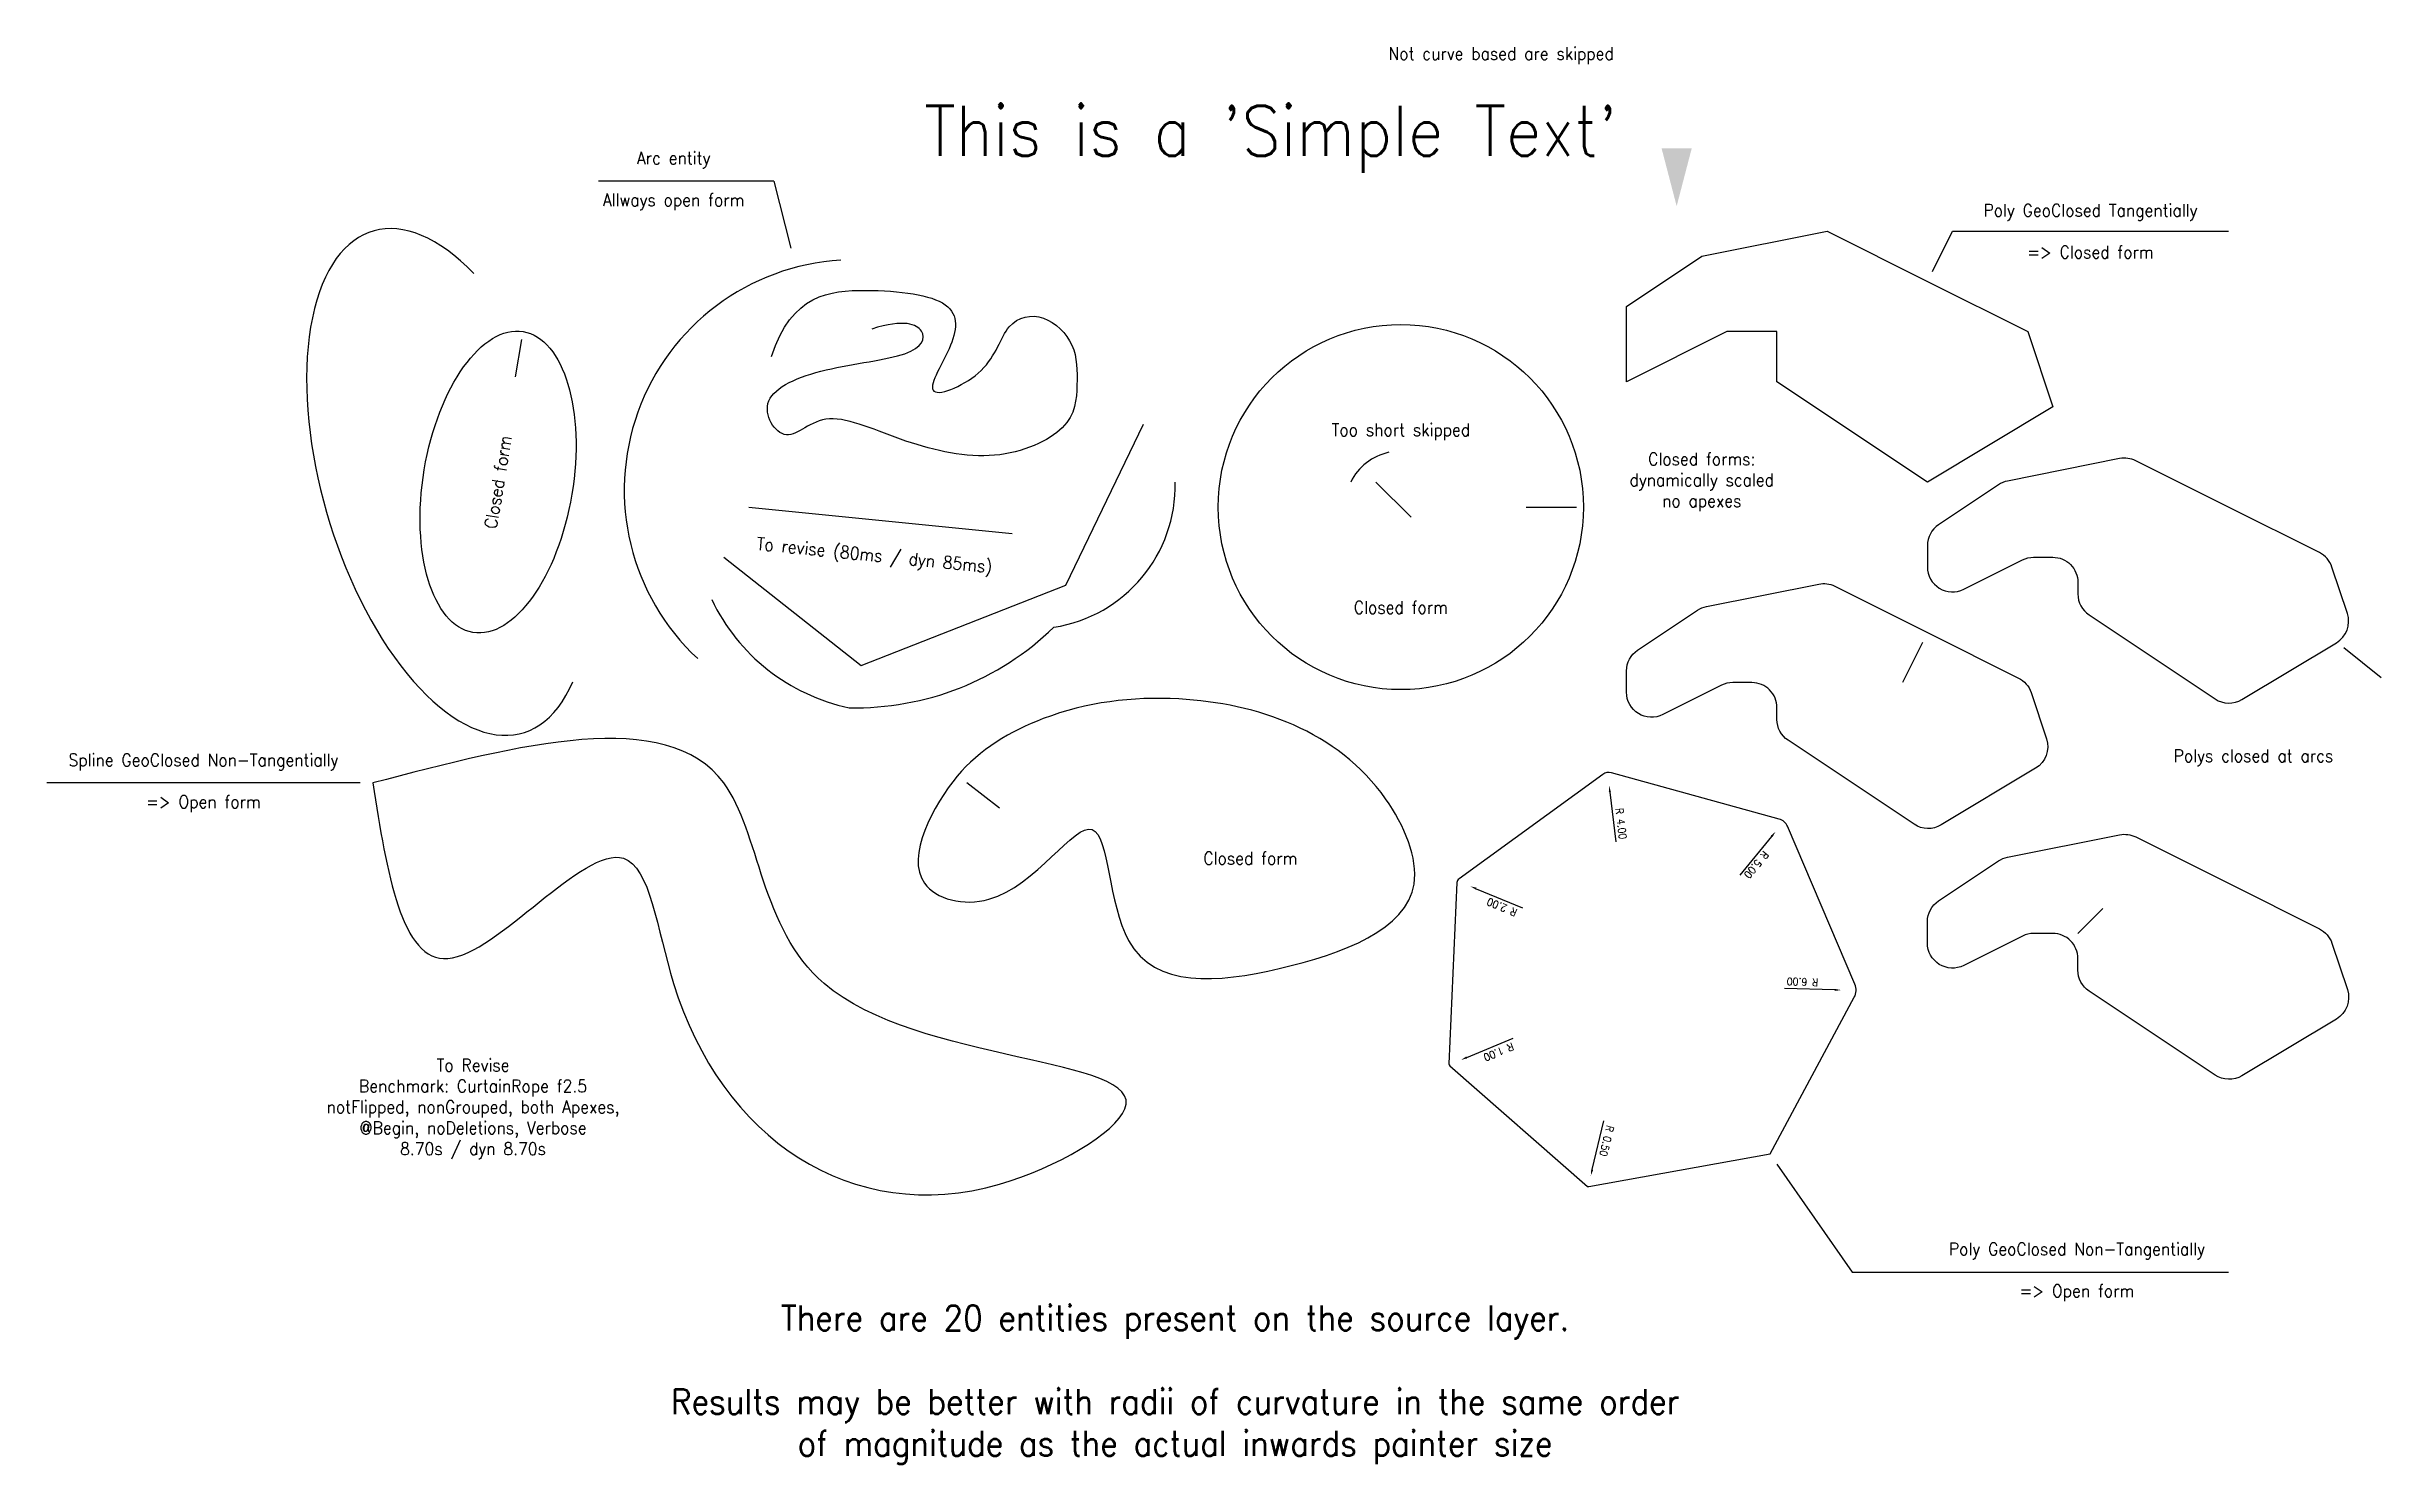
# Model space of a CAD drawing. Header units: millimetres. Extents: x 20 to 951, y -2 to 564.
import ezdxf

# ---------------------------------------------------------------- set-up
doc = ezdxf.new("R2010")
doc.units = ezdxf.units.MM
doc.layers.add('Entities', color=18, linetype='Continuous', true_color=0x000000)
doc.layers.add('Remarks', color=2, linetype='Continuous', true_color=0xffff00)
doc.styles.add('textstyle11', font='Standard')
doc.styles.add('textstyle12', font='Standard')
doc.styles.add('textstyle13', font='Standard')
doc.styles.add('textstyle14', font='Standard')
doc.styles.add('textstyle15', font='Standard')
doc.styles.add('textstyle16', font='Standard')
doc.styles.add('textstyle17', font='Standard')
doc.styles.add('textstyle18', font='Standard')
doc.styles.add('textstyle19', font='Standard')
doc.styles.add('textstyle20', font='Standard')
doc.styles.add('textstyle21', font='Standard')
doc.styles.add('textstyle22', font='Standard')
doc.styles.add('textstyle23', font='Standard')
doc.styles.add('textstyle24', font='Standard')
doc.styles.add('textstyle25', font='Standard')
doc.styles.add('textstyle26', font='Standard')
doc.styles.add('textstyle27', font='Standard')
doc.styles.add('textstyle28', font='Standard')
doc.styles.add('textstyle29', font='Standard')
doc.styles.add('textstyle30', font='Standard')
doc.styles.add('textstyle31', font='Standard')

msp = doc.modelspace()

# ---------------------------------------------------------------- linework, layer by layer
at = {"layer": 'Entities', "color": 1, "true_color": 0xff0000}
msp.add_line((550, 390), (564.07, 375.93), dxfattribs=at)
at = {"layer": 'Entities'}
msp.add_line((300, 380), (404.98, 369.5), dxfattribs=at)
at = {"layer": 'Entities', "flags": 128}
for points in [[(770, 470), (810, 450), (820, 420), (770, 390), (710, 430), (710, 450), (690, 450), (650, 430), (650, 460), (680, 480), (730, 490), (770, 470)], [(290, 360), (344.81, 316.85), (426.41, 348.93), (457.45, 413.1)]]:
    msp.add_lwpolyline(points, dxfattribs=at)
for points in [[(933.12, 325.87, 0.351524), (937.46, 337.61), (931.31, 356.07, 0.198912), (926.3, 361.85), (890, 380), (853.07, 398.47, 0.166782), (846.64, 399.33), (801.94, 390.39, 0.097963), (798.35, 388.9), (774.45, 372.97, 0.250765), (770, 364.65), (770, 356.18, 0.557537), (784.47, 347.24), (807.89, 358.94, -0.116434), (812.36, 360), (820, 360, -0.414214), (830, 350), (830, 345.35, 0.250765), (834.45, 337.03), (884.73, 303.51, 0.289835), (895.43, 303.26), (933.12, 325.87)], [(285.19, 343.15, 0.233635), (340, 300, 0.200756), (421.6, 332.08, 0.377211), (470, 390)], [(770, 330), (806.3, 311.85, -0.198912), (811.31, 306.07), (817.46, 287.61, -0.351524), (813.12, 275.87), (775.43, 253.26, -0.289835), (764.73, 253.51), (714.45, 287.03, -0.250765), (710, 295.35), (710, 300, 0.414214), (700, 310), (692.36, 310, 0.116434), (687.89, 308.94), (664.47, 297.24, -0.557537), (650, 306.18), (650, 314.65, -0.250765), (654.45, 322.97), (678.35, 338.9, -0.097963), (681.94, 340.39), (726.64, 349.33, -0.166782), (733.07, 348.47), (770, 330)], [(707.26, 122.16), (740.84, 184.57, 0.228243), (741.07, 189.77), (714.16, 252.73, 0.228243), (710.9, 255.58), (643.97, 274.05, 0.228243), (640.56, 273.43), (583.22, 231.78, 0.228243), (582.4, 230.25), (579.16, 158, 0.228243), (579.5, 157.21), (634.5, 109.15, 0.228243), (634.92, 109.04), (707.26, 122.16)], [(827.07, 207.07, 0.198912), (820, 210), (812.36, 210, 0.116434), (807.89, 208.94), (784.47, 197.24, -0.557537), (770, 206.18), (770, 214.65, -0.250765), (774.45, 222.97), (798.35, 238.9, -0.097963), (801.94, 240.39), (846.64, 249.33, -0.166782), (853.07, 248.47), (890, 230), (926.3, 211.85, -0.198912), (931.31, 206.07), (937.46, 187.61, -0.351524), (933.12, 175.87), (895.43, 153.26, -0.289835), (884.73, 153.51), (834.45, 187.03, -0.250765), (830, 195.35), (830, 200, 0.198912), (827.07, 207.07)]]:
    msp.add_lwpolyline(points, format="xyb", dxfattribs=at)
at = {"layer": 'Entities'}
msp.add_circle((560, 380), 72.8, dxfattribs=at)
msp.add_arc((342.16, 386.79), 91.83, 93.41094, 227.05884, dxfattribs=at)
at = {"layer": 'Entities', "color": 1, "true_color": 0xff0000}
msp.add_arc((560, 380), 22.36, 102.44428, 153.43495, dxfattribs=at)
at = {"layer": 'Entities'}
msp.add_ellipse((180, 390), major_axis=(-30, 100), ratio=0.477064, start_param=5.536419, end_param=9.945623, dxfattribs=at)
msp.add_ellipse((200, 390), major_axis=(10, 60), ratio=0.490532, dxfattribs=at)
msp.add_open_spline([(309, 440), (317, 465), (348, 468), (385, 463), (382, 444), (366, 420), (397, 433), (402, 455), (418, 458), (431, 445), (431, 429), (430, 411), (399, 397), (362, 405), (329, 421), (315, 402), (301, 424), (329, 436), (368, 440), (372, 451), (362, 455), (349, 451)], degree=3, dxfattribs=at)
for points, knots in [([(150, 270), (208.61, 285.35), (304.67, 310.51), (304.38, 156.13), (499.12, 162.16), (360.6, 79.47), (270.67, 140.99), (256.83, 274), (167.39, 160.62), (155.68, 234.24), (150, 270)], [0, 0, 0, 0, 140, 229.442719, 359.442719, 417.752238, 570.395613, 624.247261, 704.869839, 781.02757, 781.02757, 781.02757, 781.02757]), ([(383.13, 272.7), (391.91, 283.28), (420.88, 300.49), (483.42, 308.34), (547.39, 286.52), (576.63, 216.86), (512.74, 192.74), (443.02, 186.19), (443.92, 277.84), (406.56, 215.41), (355.74, 228.48), (373.61, 261.25), (383.13, 272.7)], [0, 0, 0, 0, 41.251003, 95.848972, 187.446383, 223.272522, 286.704474, 347.816592, 394.437069, 444.121934, 470.660924, 515.333466, 515.333466, 515.333466, 515.333466])]:
    msp.add_open_spline(points, degree=3, knots=knots, dxfattribs=at)
at = {"layer": 'Entities', "color": 1, "true_color": 0xff0000}
msp.add_solid([(676, 523), (670, 500), (664, 523)], dxfattribs=at)
at = {"layer": 'Remarks'}
for p, q in [((310, 510), (240, 510)), ((310, 510), (316.74, 483.3)), ((772, 474), (780, 490)), ((780, 490), (890, 490)), ((206.99, 431.92), (209.46, 446.76)), ((610, 380), (630, 380)), ((768, 326), (760, 310)), ((936, 324), (951, 312)), ((145, 270), (20, 270)), ((400, 260), (387, 270)), ((643.36, 266.39), (645.78, 246.53)), ((707.87, 248.69), (695.13, 233.28)), ((590.05, 227.85), (608.55, 220.24)), ((830, 210), (840, 220)), ((733.06, 187.49), (713.07, 188.11)), ((586.32, 160.56), (604.76, 168.29)), ((636.34, 115.81), (641.01, 135.26)), ((710, 118), (740, 75)), ((740, 75), (890, 75))]:
    msp.add_line(p, q, dxfattribs=at)
for points in [[(643.06, 268.87), (643.77, 266.44), (642.94, 266.33)], [(709.47, 250.62), (708.2, 248.42), (707.55, 248.95)], [(587.74, 228.8), (590.21, 228.24), (589.9, 227.47)], [(735.55, 187.42), (733.04, 187.08), (733.07, 187.91)], [(584.01, 159.59), (586.15, 160.94), (586.48, 160.17)], [(635.75, 113.38), (635.93, 115.91), (636.74, 115.71)]]:
    msp.add_solid(points, dxfattribs=at)

# ---------------------------------------------------------------- texts
at = {"layer": 'Entities', "color": 1, "true_color": 0xff0000, "insert": (370, 540), "char_height": 20, "attachment_point": 1, "style": 'textstyle11'}
msp.add_mtext("This is a 'Simple Text'", dxfattribs=at)
at = {"layer": 'Remarks', "char_height": 5, "attachment_point": 5}
for s, insert, style in [('Not curve based are skipped', (600, 560), 'textstyle24'), ('Arc entity\\P\\PAllways open form', (270, 510), 'textstyle16'), ('Poly GeoClosed Tangentially\\P\\P=> Closed form', (835, 490), 'textstyle13'), ('Too short skipped', (560, 410), 'textstyle25'), ('Closed forms:\\Pdynamically scaled\\Pno apexes', (680, 390), 'textstyle21'), ('Closed form', (560, 340), 'textstyle17'), ('Spline GeoClosed Non-Tangentially\\P\\P=> Open form', (82.5, 270), 'textstyle14'), ('Polys closed at arcs', (900, 280), 'textstyle22'), ('Closed form', (500, 240), 'textstyle20'), ('Poly GeoClosed Non-Tangentially\\P\\P=> Open form', (829.61, 75), 'textstyle15')]:
    msp.add_mtext(s, dxfattribs=dict(at, insert=insert, style=style))
at = {"layer": 'Remarks', "attachment_point": 5}
for s, insert, char_height, rotation, style in [('Closed form', (200, 390), 5, 80.53768, 'textstyle23'), ('R 4.00', (647.83, 253.79), 3, 276.93183, 'textstyle29'), ('R 5.00', (701.78, 237.37), 3, 230.45155, 'textstyle30'), ('R 2.00', (600.32, 220.51), 3, 157.68094, 'textstyle28'), ('R 6.00', (720.17, 190.7), 3, 178.23041, 'textstyle31'), ('R 1.00', (599.04, 162.72), 3, 202.78008, 'textstyle27'), ('R 0.50', (642.11, 127.26), 3, 256.48271, 'textstyle12')]:
    msp.add_mtext(s, dxfattribs=dict(at, insert=insert, char_height=char_height, rotation=rotation, style=style))
at = {"layer": 'Remarks', "color": 1, "true_color": 0xff0000, "insert": (350, 360), "char_height": 5, "attachment_point": 5, "rotation": 354.289, "style": 'textstyle18'}
msp.add_mtext('To revise (80ms / dyn 85ms)', dxfattribs=at)
at = {"layer": 'Remarks', "color": 1, "true_color": 0xff0000, "insert": (190, 140), "char_height": 5, "attachment_point": 5, "style": 'textstyle19'}
msp.add_mtext('To Revise\\PBenchmark: CurtainRope f2.5\\PnotFlipped, nonGrouped, both Apexes,\\P@Begin, noDeletions, Verbose\\P8.70s / dyn 8.70s', dxfattribs=at)
at = {"layer": 'Remarks', "color": 3, "true_color": 0x00ff00, "insert": (470, 30), "char_height": 10, "attachment_point": 5, "style": 'textstyle26'}
msp.add_mtext('There are 20 entities present on the source layer.\\P\\PResults may be better with radii of curvature in the same order\\Pof magnitude as the actual inwards painter size ', dxfattribs=at)

doc.saveas('drawing.dxf')
